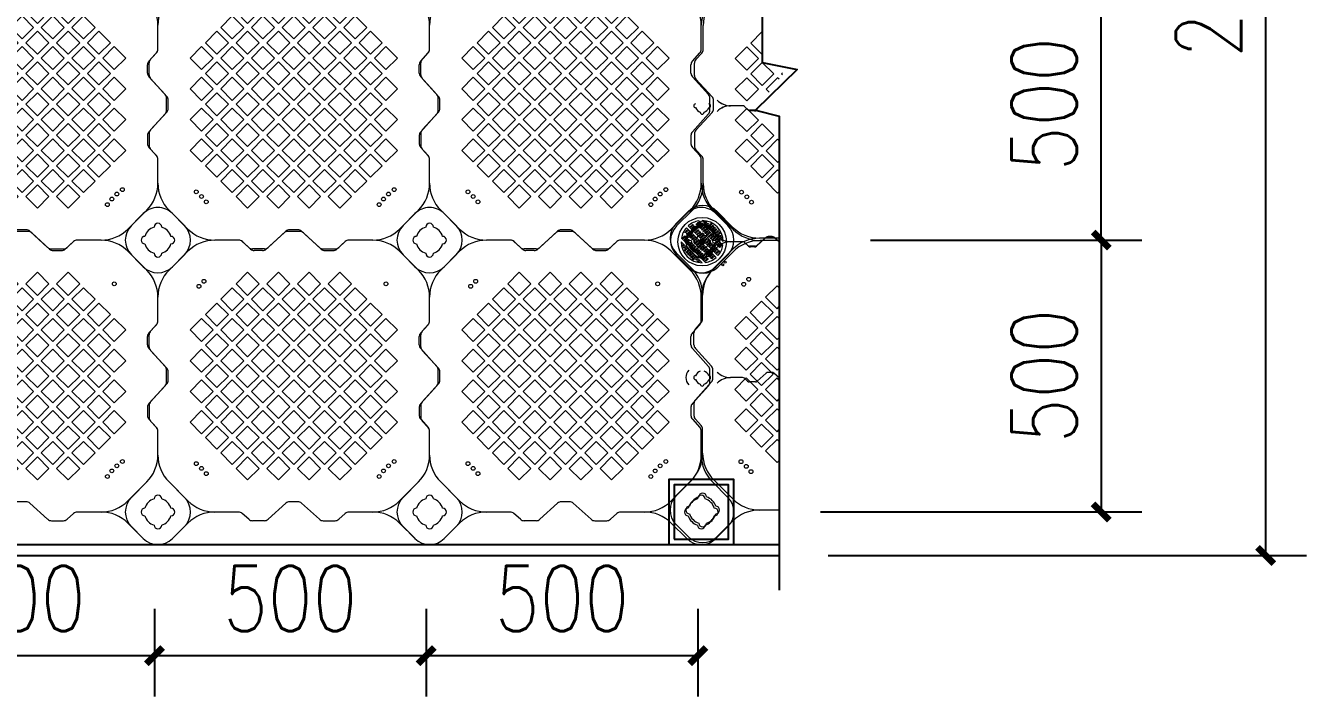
# Model space of a CAD drawing. Header units: millimetres. Extents: x -1822632 to -1305911, y 1206448 to 1536160.
# Drawn here: x -1808571 to -1806214, y 1234536 to 1235770 of the extents above; entities that cross this region are included whole.
import ezdxf

# ---------------------------------------------------------------- set-up
doc = ezdxf.new("R2010")
doc.units = ezdxf.units.MM
doc.header["$LTSCALE"] = 1000
doc.layers.get('0').update_dxf_attribs({"linetype": 'CONTINUOUS'})
doc.layers.get('DEFPOINTS').update_dxf_attribs({"linetype": 'CONTINUOUS'})
doc.layers.add('2维浮筒', color=253, linetype='CONTINUOUS', lineweight=5)
for name, color, linetype in [('PUB_DIM', 3, 'CONTINUOUS'), ('标注', 7, 'CONTINUOUS'), ('栏杆', 16, 'CONTINUOUS'), ('浮桥木地板', 44, 'CONTINUOUS')]:
    doc.layers.add(name, color=color, linetype=linetype)
doc.styles.add('dim_font', font='SIMPLEX.shx', dxfattribs={"width": 0.8})
doc.dimstyles.new('DIMN30', dxfattribs={"dimscale": 0.3, "dimtxt": 300, "dimasz": 100, "dimexe": 250, "dimexo": 300, "dimgap": 150, "dimtad": 1, "dimdec": 0, "dimzin": 0, "dimdsep": 46, "dimtxsty": 'dim_font', "dimblk": 'ARCHTICK', "dimcen": 0.09, "dimclrt": 7, "dimazin": 2, "dimtfac": 1, "dimtdec": 0, "dimtix": 1, "dimtmove": 2, "dimatfit": 3, "dimldrblk": 'ARCHTICK', "dimfxl": 1, "dimtolj": 1, "dimtzin": 0, "dimarcsym": 0})

# ---------------------------------------------------------------- blocks, each defined once
blk = doc.blocks.new('_ARCHTICK')
at = {"color": 0, "linetype": 'ByBlock', "const_width": 0.4}
blk.add_lwpolyline([(-0.5, -0.5), (0.5, 0.5)], dxfattribs=at)
blk = doc.blocks.new('*D48')
at = {"layer": 'DEFPOINTS', "color": 0, "transparency": 16777216}
for p in [(-1807144, 1235875.5), (-1806591.4, 1235875.5), (-1807016, 1235375.5)]:
    blk.add_point(p, dxfattribs=at)
at = {"layer": 'PUB_DIM', "color": 0, "lineweight": -2, "transparency": 16777216}
for p, q in [((-1807054, 1235875.5), (-1806516.4, 1235875.5)), ((-1806591.4, 1235375.5), (-1806591.4, 1235875.5)), ((-1806926, 1235375.5), (-1806516.4, 1235375.5))]:
    blk.add_line(p, q, dxfattribs=at)
at = {"layer": 'PUB_DIM', "color": 0, "lineweight": -2, "transparency": 16777216, "xscale": 30, "yscale": 30, "zscale": 30}
for p, rotation in [((-1806591.4, 1235875.5), 90), ((-1806591.4, 1235375.5), 270)]:
    blk.add_blockref('_ARCHTICK', p, dxfattribs=dict(at, rotation=rotation))
at = {"layer": 'PUB_DIM', "color": 7, "transparency": 16777216, "insert": (-1806696.4, 1235625.5), "char_height": 120, "attachment_point": 5, "rotation": 90, "style": 'dim_font'}
blk.add_mtext('\\A1;500', dxfattribs=at)
blk = doc.blocks.new('*D49')
at = {"layer": 'DEFPOINTS', "color": 0, "transparency": 16777216}
for p in [(-1807106, 1235375.5), (-1807197.7, 1234875.5), (-1806591.4, 1234875.5)]:
    blk.add_point(p, dxfattribs=at)
at = {"layer": 'PUB_DIM', "color": 0, "lineweight": -2, "transparency": 16777216}
for p, q in [((-1807016, 1235375.5), (-1806516.4, 1235375.5)), ((-1806591.4, 1235375.5), (-1806591.4, 1234875.5)), ((-1807107.7, 1234875.5), (-1806516.4, 1234875.5))]:
    blk.add_line(p, q, dxfattribs=at)
at = {"layer": 'PUB_DIM', "color": 0, "lineweight": -2, "transparency": 16777216, "xscale": 30, "yscale": 30, "zscale": 30}
for p, rotation in [((-1806591.4, 1235375.5), 90), ((-1806591.4, 1234875.5), 270)]:
    blk.add_blockref('_ARCHTICK', p, dxfattribs=dict(at, rotation=rotation))
at = {"layer": 'PUB_DIM', "color": 7, "transparency": 16777216, "insert": (-1806696.4, 1235125.5), "char_height": 120, "attachment_point": 5, "rotation": 90, "style": 'dim_font'}
blk.add_mtext('\\A1;500', dxfattribs=at)
blk = doc.blocks.new('*D40')
at = {"layer": 'DEFPOINTS', "color": 0, "transparency": 16777216}
for p in [(-1807833.7, 1234787.5), (-1807333.7, 1234787.5), (-1807333.7, 1234611.3)]:
    blk.add_point(p, dxfattribs=at)
at = {"layer": 'PUB_DIM', "color": 0, "lineweight": -2, "transparency": 16777216}
for p, q in [((-1807833.7, 1234697.5), (-1807833.7, 1234536.3)), ((-1807333.7, 1234697.5), (-1807333.7, 1234536.3)), ((-1807833.7, 1234611.3), (-1807333.7, 1234611.3))]:
    blk.add_line(p, q, dxfattribs=at)
at = {"layer": 'PUB_DIM', "color": 0, "lineweight": -2, "transparency": 16777216, "xscale": 30, "yscale": 30, "zscale": 30, "rotation": 180}
blk.add_blockref('_ARCHTICK', (-1807833.7, 1234611.3), dxfattribs=at)
at = {"layer": 'PUB_DIM', "color": 0, "lineweight": -2, "transparency": 16777216, "xscale": 30, "yscale": 30, "zscale": 30}
blk.add_blockref('_ARCHTICK', (-1807333.7, 1234611.3), dxfattribs=at)
at = {"layer": 'PUB_DIM', "color": 7, "transparency": 16777216, "insert": (-1807583.7, 1234716.3), "char_height": 120, "attachment_point": 5, "style": 'dim_font'}
blk.add_mtext('\\A1;500', dxfattribs=at)
blk = doc.blocks.new('*D41')
at = {"layer": 'DEFPOINTS', "color": 0, "transparency": 16777216}
for p in [(-1808333.7, 1234787.5), (-1807833.7, 1234787.5), (-1807833.7, 1234611.3)]:
    blk.add_point(p, dxfattribs=at)
at = {"layer": 'PUB_DIM', "color": 0, "lineweight": -2, "transparency": 16777216}
for p, q in [((-1808333.7, 1234697.5), (-1808333.7, 1234536.3)), ((-1807833.7, 1234697.5), (-1807833.7, 1234536.3)), ((-1808333.7, 1234611.3), (-1807833.7, 1234611.3))]:
    blk.add_line(p, q, dxfattribs=at)
at = {"layer": 'PUB_DIM', "color": 0, "lineweight": -2, "transparency": 16777216, "xscale": 30, "yscale": 30, "zscale": 30, "rotation": 180}
blk.add_blockref('_ARCHTICK', (-1808333.7, 1234611.3), dxfattribs=at)
at = {"layer": 'PUB_DIM', "color": 0, "lineweight": -2, "transparency": 16777216, "xscale": 30, "yscale": 30, "zscale": 30}
blk.add_blockref('_ARCHTICK', (-1807833.7, 1234611.3), dxfattribs=at)
at = {"layer": 'PUB_DIM', "color": 7, "transparency": 16777216, "insert": (-1808083.7, 1234716.3), "char_height": 120, "attachment_point": 5, "style": 'dim_font'}
blk.add_mtext('\\A1;500', dxfattribs=at)
blk = doc.blocks.new('*D42')
at = {"layer": 'DEFPOINTS', "color": 0, "transparency": 16777216}
for p in [(-1808833.7, 1234787.5), (-1808333.7, 1234787.5), (-1808333.7, 1234611.3)]:
    blk.add_point(p, dxfattribs=at)
at = {"layer": 'PUB_DIM', "color": 0, "lineweight": -2, "transparency": 16777216}
for p, q in [((-1808833.7, 1234697.5), (-1808833.7, 1234536.3)), ((-1808333.7, 1234697.5), (-1808333.7, 1234536.3)), ((-1808833.7, 1234611.3), (-1808333.7, 1234611.3))]:
    blk.add_line(p, q, dxfattribs=at)
at = {"layer": 'PUB_DIM', "color": 0, "lineweight": -2, "transparency": 16777216, "xscale": 30, "yscale": 30, "zscale": 30, "rotation": 180}
blk.add_blockref('_ARCHTICK', (-1808833.7, 1234611.3), dxfattribs=at)
at = {"layer": 'PUB_DIM', "color": 0, "lineweight": -2, "transparency": 16777216, "xscale": 30, "yscale": 30, "zscale": 30}
blk.add_blockref('_ARCHTICK', (-1808333.7, 1234611.3), dxfattribs=at)
at = {"layer": 'PUB_DIM', "color": 7, "transparency": 16777216, "insert": (-1808583.7, 1234716.3), "char_height": 120, "attachment_point": 5, "style": 'dim_font'}
blk.add_mtext('\\A1;500', dxfattribs=at)
blk = doc.blocks.new('dsm2')
at = {"color": 251, "lineweight": 5}
for p, q in [((-77.5, 0.3), (-0.3, 77.5)), ((-76.4, -12.8), (12.8, 76.4)), ((-58.2, -51.2), (51.2, 58.2)), ((-51.2, -58.2), (58.2, 51.2)), ((-12.8, -76.4), (76.4, 12.8)), ((0.3, -77.5), (77.5, -0.3))]:
    blk.add_line(p, q, dxfattribs=at)
for centre, radius in [((0, 0), 89), ((-51.3, 44.9), 2.5), ((-44.9, 51.3), 2.5), ((-40, 46.3), 2.5), ((-38.5, 57.6), 2.5), ((-33.6, 52.7), 2.5), ((-32.2, 64), 2.5), ((-27.2, 59), 2.5), ((-20.9, 65.4), 2.5), ((-14.5, 71.8), 2.5), ((0, 45), 6), ((1.1, 56.2), 2.5), ((6, 51.3), 2.5), ((7.4, 62.6), 2.5), ((12.4, 57.6), 2.5), ((13.8, 68.9), 2.5), ((18.7, 64), 2.5), ((22.3, 47.7), 2.5), ((28.6, 54.1), 2.5), ((33.6, 49.1), 2.5), ((35, 60.5), 2.5), ((40, 55.5), 2.5), ((-71.8, 14.5), 2.5), ((-65.4, 20.9), 2.5), ((-64, 32.2), 2.5), ((-59, 27.2), 2.5), ((-57.6, 38.5), 2.5), ((-56.2, -1.1), 2.5), ((-52.7, 33.6), 2.5), ((-49.9, 5.3), 2.5), ((-46.3, 40), 2.5), ((-44.9, 0.4), 2.5), ((-43.5, 11.7), 2.5), ((-38.5, 6.7), 2.5), ((-37.1, 18), 2.5), ((-32.2, 13.1), 2.5), ((-30.8, 24.4), 2.5), ((-25.8, 19.4), 2.5), ((-24.4, 30.8), 2.5), ((-22.3, 3.2), 2.5), ((-19.4, 25.8), 2.5), ((-18, 37.1), 2.5), ((-17.3, -1.8), 2.5), ((-15.9, 9.5), 2.5), ((-13.1, 32.2), 2.5), ((-11.7, 43.5), 2.5), ((-11, 4.6), 2.5), ((-9.5, 15.9), 2.5), ((-6.7, 38.5), 2.5), ((-4.6, 11), 2.5), ((-3.2, 22.3), 2.5), ((1.8, 17.3), 2.5), ((3.2, 28.6), 2.5), ((8.1, 23.7), 2.5), ((9.5, 35), 2.5), ((14.5, 30.1), 2.5), ((15.9, 41.4), 2.5), ((17.3, 1.8), 2.5), ((20.9, 36.4), 2.5), ((23.7, 8.1), 2.5), ((27.2, 42.8), 2.5), ((28.6, 3.2), 2.5), ((30.1, 14.5), 2.5), ((35, 9.5), 2.5), ((36.4, 20.9), 2.5), ((41.4, 15.9), 2.5), ((42.8, 27.2), 2.5), ((44.9, -0.4), 2.5), ((47.7, 22.3), 2.5), ((49.1, 33.6), 2.5), ((51.3, 6), 2.5), ((54.1, 28.6), 2.5), ((55.5, 40), 2.5), ((56.2, 1.1), 2.5), ((57.6, 12.4), 2.5), ((60.5, 35), 2.5), ((62.6, 7.4), 2.5), ((64, 18.7), 2.5), ((68.9, 13.8), 2.5), ((-68.9, -13.8), 2.5), ((-64, -18.7), 2.5), ((-62.6, -7.4), 2.5), ((-60.5, -35), 2.5), ((-57.6, -12.4), 2.5), ((-55.5, -40), 2.5), ((-54.1, -28.6), 2.5), ((-51.3, -6), 2.5), ((-49.1, -33.6), 2.5), ((-47.7, -22.3), 2.5), ((-42.8, -27.2), 2.5), ((-41.4, -15.9), 2.5), ((-36.4, -20.9), 2.5), ((-35, -9.5), 2.5), ((-33.6, -49.1), 2.5), ((-30.1, -14.5), 2.5), ((-28.6, -3.2), 2.5), ((-27.2, -42.8), 2.5), ((-23.7, -8.1), 2.5), ((-22.3, -47.7), 2.5), ((-20.9, -36.4), 2.5), ((-15.9, -41.4), 2.5), ((-14.5, -30.1), 2.5), ((-9.5, -35), 2.5), ((-8.1, -23.7), 2.5), ((0, -45), 6), ((-3.2, -28.6), 2.5), ((-1.8, -17.3), 2.5), ((3.2, -22.3), 2.5), ((4.6, -11), 2.5), ((6.7, -38.5), 2.5), ((9.5, -15.9), 2.5), ((11, -4.6), 2.5), ((11.7, -43.5), 2.5), ((13.1, -32.2), 2.5), ((15.9, -9.5), 2.5), ((18, -37.1), 2.5), ((19.4, -25.8), 2.5), ((22.3, -3.2), 2.5), ((24.4, -30.8), 2.5), ((25.8, -19.4), 2.5), ((30.8, -24.4), 2.5), ((32.2, -13.1), 2.5), ((37.1, -18), 2.5), ((38.5, -6.7), 2.5), ((40, -46.3), 2.5), ((43.5, -11.7), 2.5), ((46.3, -40), 2.5), ((49.9, -5.3), 2.5), ((51.3, -44.9), 2.5), ((52.7, -33.6), 2.5), ((57.6, -38.5), 2.5), ((59, -27.2), 2.5), ((64, -32.2), 2.5), ((65.4, -20.9), 2.5), ((71.8, -14.5), 2.5), ((-40, -55.5), 2.5), ((-35, -60.5), 2.5), ((-28.6, -54.1), 2.5), ((-18.7, -64), 2.5), ((-13.8, -68.9), 2.5), ((-12.4, -57.6), 2.5), ((-7.4, -62.6), 2.5), ((-6, -51.3), 2.5), ((-1.1, -56.2), 2.5), ((14.5, -71.8), 2.5), ((20.9, -65.4), 2.5), ((27.2, -59), 2.5), ((32.2, -64), 2.5), ((33.6, -52.7), 2.5), ((38.5, -57.6), 2.5), ((44.9, -51.3), 2.5)]:
    blk.add_circle(centre, radius, dxfattribs=at)
for centre, radius, start, end in [((0, 0), 77.5, 90.2087, 179.7913), ((-5.3, 49.9), 2.5, 9.9886, 265.1119), ((0, 0), 77.5, 48.6991, 80.4959), ((0, 0), 77.5, 9.5041, 41.3009), ((0, 0), 77.5, 189.5041, 221.3009), ((0, 0), 77.5, 270.2087, 359.7913), ((0, 0), 77.5, 228.6991, 260.4959), ((5.3, -49.9), 2.5, 189.9886, 85.1119)]:
    blk.add_arc(centre, radius, start, end, dxfattribs=at)
blk = doc.blocks.new('ds')
at = {"color": 6}
blk.add_lwpolyline([(-6.5, -3.8), (0, -7.5), (6.5, -3.8), (6.5, 3.8), (0, 7.5), (-6.5, 3.8)], close=True, dxfattribs=at)
at = {"color": 5, "lineweight": -3}
blk.add_circle((0, 0), 9, dxfattribs=at)
at = {"lineweight": -3}
blk.add_circle((0, 0), 4, dxfattribs=at)
at = {"color": 251, "lineweight": 5, "rotation": 90}
blk.add_blockref('dsm2', (0, 0), dxfattribs=at)
blk = doc.blocks.new('旗华浮筒')
at = {"layer": '2维浮筒'}
for p, q in [((-548.8, 526.9), (-526.9, 548.8)), ((-473.2, 548.8), (-444.8, 520.5)), ((-26.8, 548.8), (-55.2, 520.5)), ((26.9, 548.8), (48.8, 526.9)), ((-395.4, 500), (-351.5, 500)), ((-332.9, 513.4), (-344.7, 502.6)), ((-303.9, 516), (-326.1, 516)), ((-297.1, 513.4), (-264.4, 483.6)), ((-202.9, 513.4), (-235.6, 483.6)), ((-196.1, 516), (-173.9, 516)), ((-167.1, 513.4), (-155.3, 502.6)), ((-148.5, 500), (-104.7, 500)), ((-548.8, 473.2), (-520.5, 444.8)), ((-479.5, 444.8), (-444.8, 479.5)), ((-257.6, 481), (-242.4, 481)), ((-20.5, 444.8), (-55.2, 479.5)), ((48.8, 473.2), (20.5, 444.8)), ((-500, 351.5), (-500, 395.4)), ((0, 351.3), (0, 395.4)), ((-513.4, 332.9), (-502.6, 344.7)), ((-16.4, 329.4), (-2.6, 344.5)), ((-516, 303.9), (-516, 326.1)), ((-19, 307.4), (-19, 322.6)), ((-513.4, 297.1), (-483.6, 264.4)), ((-16.4, 300.6), (13.4, 267.9)), ((16, 238.9), (16, 261.1)), ((-481, 242.4), (-481, 257.6)), ((-513.4, 202.9), (-483.6, 235.6)), ((-16.4, 199.4), (13.4, 232.1)), ((-516, 196.1), (-516, 173.9)), ((-19, 192.6), (-19, 177.4)), ((-513.4, 167.1), (-502.6, 155.3)), ((-16.4, 170.6), (-2.6, 155.5)), ((-500, 104.7), (-500, 148.5)), ((0, 104.7), (0, 148.7)), ((-548.8, 26.8), (-520.5, 55.2)), ((-444.8, 20.5), (-479.5, 55.2)), ((-55.2, 20.5), (-20.5, 55.2)), ((48.8, 26.8), (20.5, 55.2)), ((-395.4, 0), (-351.3, 0)), ((-329.4, 16.4), (-344.5, 2.6)), ((-307.4, 19), (-322.6, 19)), ((-300.6, 16.4), (-267.9, -13.4)), ((-199.4, 16.4), (-232.1, -13.4)), ((-192.6, 19), (-177.4, 19)), ((-170.6, 16.4), (-155.5, 2.6)), ((-148.7, 0), (-104.7, 0)), ((-473.2, -48.8), (-444.8, -20.5)), ((-261.1, -16), (-238.9, -16)), ((-26.8, -48.8), (-55.2, -20.5)), ((-526.9, -48.8), (-548.8, -26.9)), ((48.8, -26.9), (26.9, -48.8))]:
    blk.add_line(p, q, dxfattribs=at)
for points in [[(-334.9, 398.5), (-313.6, 419.7), (-334.9, 440.9), (-356.1, 419.7)], [(-278.3, 398.5), (-257.1, 419.7), (-278.3, 440.9), (-299.5, 419.7)], [(-221.7, 398.5), (-200.5, 419.7), (-221.7, 440.9), (-242.9, 419.7)], [(-165.1, 398.5), (-143.9, 419.7), (-165.1, 440.9), (-186.4, 419.7)], [(-363.1, 370.2), (-341.9, 391.4), (-363.1, 412.6), (-384.4, 391.4)], [(-306.6, 370.2), (-285.4, 391.4), (-306.6, 412.6), (-327.8, 391.4)], [(-250, 370.2), (-228.8, 391.4), (-250, 412.6), (-271.2, 391.4)], [(-193.4, 370.2), (-172.2, 391.4), (-193.4, 412.6), (-214.6, 391.4)], [(-136.9, 370.2), (-115.6, 391.4), (-136.9, 412.6), (-158.1, 391.4)], [(-391.4, 341.9), (-370.2, 363.1), (-391.4, 384.4), (-412.6, 363.1)], [(-334.9, 341.9), (-313.6, 363.1), (-334.9, 384.4), (-356.1, 363.1)], [(-278.3, 341.9), (-257.1, 363.1), (-278.3, 384.4), (-299.5, 363.1)], [(-221.7, 341.9), (-200.5, 363.1), (-221.7, 384.4), (-242.9, 363.1)], [(-165.1, 341.9), (-143.9, 363.1), (-165.1, 384.4), (-186.4, 363.1)], [(-108.6, 341.9), (-87.4, 363.1), (-108.6, 384.4), (-129.8, 363.1)], [(-419.7, 313.6), (-398.5, 334.9), (-419.7, 356.1), (-440.9, 334.9)], [(-363.1, 313.6), (-341.9, 334.9), (-363.1, 356.1), (-384.4, 334.9)], [(-306.6, 313.6), (-285.4, 334.9), (-306.6, 356.1), (-327.8, 334.9)], [(-250, 313.6), (-228.8, 334.9), (-250, 356.1), (-271.2, 334.9)], [(-193.4, 313.6), (-172.2, 334.9), (-193.4, 356.1), (-214.6, 334.9)], [(-136.9, 313.6), (-115.6, 334.9), (-136.9, 356.1), (-158.1, 334.9)], [(-80.3, 313.6), (-59.1, 334.9), (-80.3, 356.1), (-101.5, 334.9)], [(-391.4, 285.4), (-370.2, 306.6), (-391.4, 327.8), (-412.6, 306.6)], [(-334.9, 285.4), (-313.6, 306.6), (-334.9, 327.8), (-356.1, 306.6)], [(-278.3, 285.4), (-257.1, 306.6), (-278.3, 327.8), (-299.5, 306.6)], [(-221.7, 285.4), (-200.5, 306.6), (-221.7, 327.8), (-242.9, 306.6)], [(-165.1, 285.4), (-143.9, 306.6), (-165.1, 327.8), (-186.4, 306.6)], [(-108.6, 285.4), (-87.4, 306.6), (-108.6, 327.8), (-129.8, 306.6)], [(-419.7, 257.1), (-398.5, 278.3), (-419.7, 299.5), (-440.9, 278.3)], [(-363.1, 257.1), (-341.9, 278.3), (-363.1, 299.5), (-384.4, 278.3)], [(-306.6, 257.1), (-285.4, 278.3), (-306.6, 299.5), (-327.8, 278.3)], [(-250, 257.1), (-228.8, 278.3), (-250, 299.5), (-271.2, 278.3)], [(-193.4, 257.1), (-172.2, 278.3), (-193.4, 299.5), (-214.6, 278.3)], [(-136.9, 257.1), (-115.6, 278.3), (-136.9, 299.5), (-158.1, 278.3)], [(-80.3, 257.1), (-59.1, 278.3), (-80.3, 299.5), (-101.5, 278.3)], [(-391.4, 228.8), (-370.2, 250), (-391.4, 271.2), (-412.6, 250)], [(-334.9, 228.8), (-313.6, 250), (-334.9, 271.2), (-356.1, 250)], [(-278.3, 228.8), (-257.1, 250), (-278.3, 271.2), (-299.5, 250)], [(-221.7, 228.8), (-200.5, 250), (-221.7, 271.2), (-242.9, 250)], [(-165.1, 228.8), (-143.9, 250), (-165.1, 271.2), (-186.4, 250)], [(-108.6, 228.8), (-87.4, 250), (-108.6, 271.2), (-129.8, 250)], [(-419.7, 200.5), (-398.5, 221.7), (-419.7, 242.9), (-440.9, 221.7)], [(-363.1, 200.5), (-341.9, 221.7), (-363.1, 242.9), (-384.4, 221.7)], [(-306.6, 200.5), (-285.4, 221.7), (-306.6, 242.9), (-327.8, 221.7)], [(-250, 200.5), (-228.8, 221.7), (-250, 242.9), (-271.2, 221.7)], [(-193.4, 200.5), (-172.2, 221.7), (-193.4, 242.9), (-214.6, 221.7)], [(-136.9, 200.5), (-115.6, 221.7), (-136.9, 242.9), (-158.1, 221.7)], [(-80.3, 200.5), (-59.1, 221.7), (-80.3, 242.9), (-101.5, 221.7)], [(-391.4, 172.2), (-370.2, 193.4), (-391.4, 214.6), (-412.6, 193.4)], [(-334.9, 172.2), (-313.6, 193.4), (-334.9, 214.6), (-356.1, 193.4)], [(-278.3, 172.2), (-257.1, 193.4), (-278.3, 214.6), (-299.5, 193.4)], [(-221.7, 172.2), (-200.5, 193.4), (-221.7, 214.6), (-242.9, 193.4)], [(-165.1, 172.2), (-143.9, 193.4), (-165.1, 214.6), (-186.4, 193.4)], [(-108.6, 172.2), (-87.4, 193.4), (-108.6, 214.6), (-129.8, 193.4)], [(-419.7, 143.9), (-398.5, 165.1), (-419.7, 186.4), (-440.9, 165.1)], [(-363.1, 143.9), (-341.9, 165.1), (-363.1, 186.4), (-384.4, 165.1)], [(-306.6, 143.9), (-285.4, 165.1), (-306.6, 186.4), (-327.8, 165.1)], [(-250, 143.9), (-228.8, 165.1), (-250, 186.4), (-271.2, 165.1)], [(-193.4, 143.9), (-172.2, 165.1), (-193.4, 186.4), (-214.6, 165.1)], [(-136.9, 143.9), (-115.6, 165.1), (-136.9, 186.4), (-158.1, 165.1)], [(-80.3, 143.9), (-59.1, 165.1), (-80.3, 186.4), (-101.5, 165.1)], [(-391.4, 115.6), (-370.2, 136.9), (-391.4, 158.1), (-412.6, 136.9)], [(-334.9, 115.6), (-313.6, 136.9), (-334.9, 158.1), (-356.1, 136.9)], [(-278.3, 115.6), (-257.1, 136.9), (-278.3, 158.1), (-299.5, 136.9)], [(-221.7, 115.6), (-200.5, 136.9), (-221.7, 158.1), (-242.9, 136.9)], [(-165.1, 115.6), (-143.9, 136.9), (-165.1, 158.1), (-186.4, 136.9)], [(-108.6, 115.6), (-87.4, 136.9), (-108.6, 158.1), (-129.8, 136.9)], [(-363.1, 87.4), (-341.9, 108.6), (-363.1, 129.8), (-384.4, 108.6)], [(-306.6, 87.4), (-285.4, 108.6), (-306.6, 129.8), (-327.8, 108.6)], [(-250, 87.4), (-228.8, 108.6), (-250, 129.8), (-271.2, 108.6)], [(-193.4, 87.4), (-172.2, 108.6), (-193.4, 129.8), (-214.6, 108.6)], [(-136.9, 87.4), (-115.6, 108.6), (-136.9, 129.8), (-158.1, 108.6)], [(-334.9, 59.1), (-313.6, 80.3), (-334.9, 101.5), (-356.1, 80.3)], [(-278.3, 59.1), (-257.1, 80.3), (-278.3, 101.5), (-299.5, 80.3)], [(-221.7, 59.1), (-200.5, 80.3), (-221.7, 101.5), (-242.9, 80.3)], [(-165.1, 59.1), (-143.9, 80.3), (-165.1, 101.5), (-186.4, 80.3)]]:
    blk.add_lwpolyline(points, close=True, dxfattribs=at)
for centre in [(-411, 429.4), (-84.8, 424.4), (-429.4, 411), (-419.7, 419.7), (-75.6, 415.2), (-434.7, 92.9), (-424.4, 84.8), (-415.2, 75.6), (-80.3, 80.3), (-407.1, 65.3)]:
    blk.add_circle(centre, 3.5, dxfattribs=at)
for centre, radius, start, end in [((-500, 522), 38, 45, 135), ((0, 522), 38, 45, 135), ((-522, 500), 38, 135, 225), ((-500, 500), 25, 106.2602, 163.7398), ((-500, 524), 7, 0, 180), ((-500, 500), 25, 16.2602, 73.7398), ((-395.3, 570), 70, 225, 270), ((-104.7, 570), 70, 270, 315), ((0, 500), 25, 106.2602, 163.7398), ((0, 524), 7, 0, 180), ((0, 500), 25, 16.2602, 73.7398), ((22, 500), 38, 315, 45), ((-524, 500), 7, 90, 270), ((-476, 500), 7, 270, 90), ((-395.3, 430), 70, 90, 135), ((-351.5, 510), 10, 270, 312.2737), ((-326.1, 506), 10, 90, 132.2737), ((-303.9, 506), 10, 47.7263, 90), ((-196.1, 506), 10, 90, 132.2737), ((-173.9, 506), 10, 47.7263, 90), ((-148.5, 510), 10, 227.7263, 270), ((-104.7, 430), 70, 45, 90), ((-24, 500), 7, 90, 270), ((24, 500), 7, 270, 90), ((-500, 500), 25, 196.2602, 253.7398), ((-500, 476), 7, 180, 0), ((-500, 500), 25, 286.2602, 343.7398), ((-257.6, 491), 10, 227.7263, 270), ((-242.4, 491), 10, 270, 312.2737), ((0, 500), 25, 196.2602, 253.7398), ((0, 476), 7, 180, 0), ((0, 500), 25, 286.2602, 343.7398), ((-570, 395.3), 70, 0, 45), ((-430, 395.3), 70, 135, 180), ((-70, 395.3), 70, 0, 45), ((70, 395.3), 70, 135, 180), ((-506, 326.1), 10, 137.7263, 180), ((-510, 351.5), 10, 317.7263, 0), ((-10, 351.3), 10, 317.7263, 0), ((-9, 322.6), 10, 137.7263, 180), ((-9, 307.4), 10, 180, 222.2737), ((-506, 303.9), 10, 180, 222.2737), ((-491, 257.6), 10, 0, 42.2737), ((6, 261.1), 10, 0, 42.2737), ((-491, 242.4), 10, 317.7263, 0), ((6, 238.9), 10, 317.7263, 0), ((-506, 196.1), 10, 137.7263, 180), ((-9, 192.6), 10, 137.7263, 180), ((-506, 173.9), 10, 180, 222.2737), ((-9, 177.4), 10, 180, 222.2737), ((-510, 148.5), 10, 0, 42.2737), ((-10, 148.7), 10, 0, 42.2737), ((-570, 104.7), 70, 315, 0), ((-430, 104.7), 70, 180, 225), ((-70, 104.7), 70, 315, 0), ((70, 104.7), 70, 180, 225), ((-522, 0), 38, 135, 225), ((-500, 0), 25, 106.2602, 163.7398), ((-500, 24), 7, 0, 180), ((-500, 0), 25, 16.2602, 73.7398), ((0, 0), 25, 106.2602, 163.7398), ((0, 24), 7, 0, 180), ((0, 0), 25, 16.2602, 73.7398), ((22, 0), 38, 315, 45), ((-524, 0), 7, 90, 270), ((-476, 0), 7, 270, 90), ((-395.3, 70), 70, 225, 270), ((-395.3, -70), 70, 90, 135), ((-351.3, 10), 10, 270, 312.2737), ((-322.6, 9), 10, 90, 132.2737), ((-307.4, 9), 10, 47.7263, 90), ((-192.6, 9), 10, 90, 132.2737), ((-177.4, 9), 10, 47.7263, 90), ((-148.7, 10), 10, 227.7263, 270), ((-104.7, 70), 70, 270, 315), ((-104.7, -70), 70, 45, 90), ((-24, 0), 7, 90, 270), ((24, 0), 7, 270, 90), ((-500, 0), 25, 196.2602, 253.7398), ((-500, 0), 25, 286.2602, 343.7398), ((-261.1, -6), 10, 227.7263, 270), ((-238.9, -6), 10, 270, 312.2737), ((0, 0), 25, 196.2602, 253.7398), ((0, 0), 25, 286.2602, 343.7398), ((-500, -24), 7, 180, 0), ((0, -24), 7, 180, 0), ((-500, -22), 38, 225, 315), ((0, -22), 38, 225, 315)]:
    blk.add_arc(centre, radius, start, end, dxfattribs=at)
blk = doc.blocks.new('*U36')
at = {"layer": '2维浮筒', "rotation": 90}
blk.add_blockref('旗华浮筒', (250, 250), dxfattribs=at)
blk = doc.blocks.new('*U37')
at = {"layer": '栏杆', "color": 0, "linetype": 'ByBlock', "lineweight": -2, "transparency": 16777216}
for p in [(1500, -1000), (2000, -1000), (2500, -1000), (1500, -1500), (2000, -1500), (2500, -1500)]:
    blk.add_blockref('*U36', p, dxfattribs=at)
blk = doc.blocks.new('*U38')
at = {"layer": '栏杆'}
for points in [[(-60, 60), (60, 60), (60, -60), (-60, -60)], [(-50, 50), (50, 50), (50, -50), (-50, -50)]]:
    blk.add_lwpolyline(points, close=True, dxfattribs=at)
blk = doc.blocks.new('*U39')
at = {"layer": '栏杆', "color": 0, "linetype": 'ByBlock', "lineweight": -2, "transparency": 16777216}
blk.add_blockref('*U38', (4500, 0), dxfattribs=at)
blk = doc.blocks.new('*D50')
at = {"layer": 'DEFPOINTS', "color": 0, "transparency": 16777216}
for p in [(-1807215.6, 1236955.4, 0), (-1807184.1, 1234795.4, 0), (-1806288.8, 1234795.4)]:
    blk.add_point(p, dxfattribs=at)
at = {"layer": 'PUB_DIM', "color": 0, "lineweight": -2, "transparency": 16777216}
for p, q in [((-1807125.6, 1236955.4), (-1806213.8, 1236955.4)), ((-1806288.8, 1236955.4), (-1806288.8, 1234795.4)), ((-1807094.1, 1234795.4), (-1806213.8, 1234795.4))]:
    blk.add_line(p, q, dxfattribs=at)
at = {"layer": 'PUB_DIM', "color": 0, "lineweight": -2, "transparency": 16777216, "xscale": 30, "yscale": 30, "zscale": 30}
for p, rotation in [((-1806288.8, 1236955.4), 90), ((-1806288.8, 1234795.4), 270)]:
    blk.add_blockref('_ARCHTICK', p, dxfattribs=dict(at, rotation=rotation))
at = {"layer": 'PUB_DIM', "color": 7, "transparency": 16777216, "insert": (-1806393.8, 1235875.4), "char_height": 120, "attachment_point": 5, "rotation": 90, "style": 'dim_font'}
blk.add_mtext('\\A1;2160', dxfattribs=at)

msp = doc.modelspace()

# ---------------------------------------------------------------- linework, layer by layer
at = {"layer": '2维浮筒'}
for p, q in [((-1807323.847, 1235726.164, 0), (-1807323.847, 1235769.967, 0)), ((-1807337.247, 1235707.559, 0), (-1807326.448, 1235719.437, 0)), ((-1807339.847, 1235678.564, 0), (-1807339.847, 1235700.832, 0)), ((-1807337.247, 1235671.837, 0), (-1807307.448, 1235639.059, 0)), ((-1807304.847, 1235617.064, 0), (-1807304.847, 1235632.332, 0)), ((-1807251.461, 1235622.62, 0), (-1807273.438, 1235622.62, 0)), ((-1807251.361, 1235622.62, 0), (-1807273.438, 1235622.62, 0)), ((-1807242.159, 1235615.92, 0), (-1807248.098, 1235621.32, 0)), ((-1807240.409, 1235614.42, 0), (-1807247.998, 1235621.32, 0)), ((-1807337.247, 1235577.559, 0), (-1807307.448, 1235610.337, 0)), ((-1807227.661, 1235614.62, 0), (-1807238.795, 1235614.62, 0)), ((-1807229.411, 1235613.12, 0), (-1807237.045, 1235613.12, 0)), ((-1807226.048, 1235614.42, 0), (-1807224.318, 1235615.994, 0)), ((-1807224.298, 1235615.92, 0), (-1807224.218, 1235615.993, 0)), ((-1807339.847, 1235570.832, 0), (-1807339.847, 1235548.564, 0)), ((-1807337.247, 1235541.837, 0), (-1807326.448, 1235529.959, 0)), ((-1807323.847, 1235479.278, 0), (-1807323.847, 1235523.232, 0)), ((-1807373.661, 1235405.99, 0), (-1807351.741, 1235427.91, 0)), ((-1807372.676, 1235401.53, 0), (-1807344.35, 1235429.856, 0)), ((-1807268.614, 1235395.201, 0), (-1807303.345, 1235429.931, 0)), ((-1807298.001, 1235427.91, 0), (-1807269.675, 1235399.585, 0)), ((-1807350.142, 1235386.036, 0), (-1807335.98, 1235400.199, 0)), ((-1807350.142, 1235386.074, 0), (-1807339.182, 1235397.034, 0)), ((-1807298.112, 1235382.871, 0), (-1807315.477, 1235400.237, 0)), ((-1807312.312, 1235397.034, 0), (-1807298.149, 1235382.871, 0)), ((-1807298.112, 1235362.369, 0), (-1807315.477, 1235345.003, 0)), ((-1807312.312, 1235348.206, 0), (-1807298.149, 1235362.369, 0)), ((-1807251.461, 1235372.62, 0), (-1807273.438, 1235372.62, 0)), ((-1807251.361, 1235372.62, 0), (-1807273.438, 1235372.62, 0)), ((-1807242.159, 1235365.92, 0), (-1807248.098, 1235371.32, 0)), ((-1807240.409, 1235364.42, 0), (-1807247.998, 1235371.32, 0)), ((-1807227.661, 1235364.62, 0), (-1807238.795, 1235364.62, 0)), ((-1807229.411, 1235363.12, 0), (-1807237.045, 1235363.12, 0)), ((-1807226.048, 1235364.42, 0), (-1807209.659, 1235379.32, 0)), ((-1807224.298, 1235365.92, 0), (-1807207.909, 1235380.82, 0)), ((-1807184.077, 1235379.082, 0), (-1807220.253, 1235379.082, 0)), ((-1807184.077, 1235374.698, 0), (-1807219.268, 1235374.698, 0)), ((-1807195.161, 1235380.62, 0), (-1807206.295, 1235380.62, 0)), ((-1807196.911, 1235382.12, 0), (-1807204.545, 1235382.12, 0)), ((-1807184.077, 1235372.209, 0), (-1807193.548, 1235380.82, 0)), ((-1807184.077, 1235372.3, 0), (-1807191.798, 1235379.32, 0)), ((-1807373.661, 1235352.25, 0), (-1807345.335, 1235323.924, 0)), ((-1807350.755, 1235325.87, 0), (-1807372.676, 1235347.79, 0)), ((-1807350.142, 1235359.204, 0), (-1807335.98, 1235345.041, 0)), ((-1807339.182, 1235348.206, 0), (-1807350.142, 1235359.166, 0)), ((-1807269.599, 1235358.58, 0), (-1807304.33, 1235323.849, 0)), ((-1807297.015, 1235325.87, 0), (-1807268.689, 1235354.196, 0)), ((-1807324.833, 1235230.548, 0), (-1807324.833, 1235274.351, 0)), ((-1807338.232, 1235211.943, 0), (-1807327.433, 1235223.822, 0)), ((-1807340.833, 1235182.948, 0), (-1807340.833, 1235205.216, 0)), ((-1807338.232, 1235176.222, 0), (-1807308.433, 1235143.443, 0)), ((-1807305.833, 1235121.448, 0), (-1807305.833, 1235136.716, 0)), ((-1807224.298, 1235115.92, 0), (-1807207.909, 1235130.82, 0)), ((-1807196.911, 1235132.12, 0), (-1807204.545, 1235132.12, 0)), ((-1807184.077, 1235122.209, 0), (-1807193.548, 1235130.82, 0)), ((-1807338.232, 1235081.943, 0), (-1807308.433, 1235114.722, 0)), ((-1807251.461, 1235122.62, 0), (-1807273.438, 1235122.62, 0)), ((-1807242.159, 1235115.92, 0), (-1807248.098, 1235121.32, 0)), ((-1807227.661, 1235114.62, 0), (-1807238.795, 1235114.62, 0)), ((-1807340.833, 1235075.216, 0), (-1807340.833, 1235052.948, 0)), ((-1807338.232, 1235046.222, 0), (-1807327.433, 1235034.343, 0)), ((-1807324.833, 1234983.662, 0), (-1807324.833, 1235027.616, 0)), ((-1807373.661, 1234905.914, 0), (-1807345.335, 1234934.24, 0)), ((-1807269.599, 1234899.585, 0), (-1807304.33, 1234934.316, 0)), ((-1807184.077, 1234879.082, 0), (-1807220.253, 1234879.082, 0)), ((-1807351.741, 1234830.254, 0), (-1807373.661, 1234852.174, 0)), ((-1807298.001, 1234830.254, 0), (-1807269.675, 1234858.58, 0))]:
    msp.add_line(p, q, dxfattribs=at)
at = {"layer": '2维浮筒', "elevation": 0}
for points in [[(-1807215.269, 1235759.048), (-1807236.482, 1235737.835), (-1807215.269, 1235716.622)], [(-1807184.17, 1235671.381), (-1807186.984, 1235674.196), (-1807208.198, 1235652.982), (-1807202.537, 1235647.321)], [(-1807177.992, 1235683.188), (-1807179.913, 1235681.267), (-1807178.048, 1235679.401)], [(-1807184.077, 1235558.151), (-1807186.984, 1235561.058), (-1807208.198, 1235539.845), (-1807186.984, 1235518.632), (-1807184.077, 1235521.54)], [(-1807184.077, 1235501.582), (-1807186.984, 1235504.49), (-1807208.198, 1235483.277), (-1807186.984, 1235462.063), (-1807184.077, 1235464.971)], [(-1807184.077, 1235287.823), (-1807187.97, 1235291.717), (-1807209.183, 1235270.504), (-1807187.97, 1235249.29), (-1807184.077, 1235253.184)], [(-1807184.077, 1235231.255), (-1807187.97, 1235235.148), (-1807209.183, 1235213.935), (-1807187.97, 1235192.722), (-1807184.077, 1235196.615)], [(-1807184.077, 1235174.686), (-1807187.97, 1235178.58), (-1807209.183, 1235157.366), (-1807187.97, 1235136.153), (-1807184.077, 1235140.047)], [(-1807184.077, 1235118.118), (-1807187.97, 1235122.011), (-1807209.183, 1235100.798), (-1807187.97, 1235079.585), (-1807184.077, 1235083.478)], [(-1807184.077, 1235061.549), (-1807187.97, 1235065.443), (-1807209.183, 1235044.229), (-1807187.97, 1235023.016), (-1807184.077, 1235026.909)], [(-1807184.077, 1235004.981), (-1807187.97, 1235008.874), (-1807209.183, 1234987.661), (-1807187.97, 1234966.448), (-1807184.077, 1234970.341)]]:
    msp.add_lwpolyline(points, dxfattribs=at)
for points in [[(-1807222.34, 1235709.551), (-1807243.553, 1235730.764), (-1807264.766, 1235709.551), (-1807243.553, 1235688.338)], [(-1807194.056, 1235681.267), (-1807215.269, 1235702.48), (-1807236.482, 1235681.267), (-1807215.269, 1235660.053)], [(-1807222.34, 1235652.982), (-1807243.553, 1235674.196), (-1807264.766, 1235652.982), (-1807243.553, 1235631.769)], [(-1807222.34, 1235596.414), (-1807243.553, 1235617.627), (-1807264.766, 1235596.414), (-1807243.553, 1235575.201)], [(-1807194.056, 1235568.129), (-1807215.269, 1235589.343), (-1807236.482, 1235568.129), (-1807215.269, 1235546.916)], [(-1807222.34, 1235539.845), (-1807243.553, 1235561.058), (-1807264.766, 1235539.845), (-1807243.553, 1235518.632)], [(-1807194.056, 1235511.561), (-1807215.269, 1235532.774), (-1807236.482, 1235511.561), (-1807215.269, 1235490.348)], [(-1807195.041, 1235242.219), (-1807216.254, 1235263.432), (-1807237.467, 1235242.219), (-1807216.254, 1235221.006)], [(-1807223.325, 1235213.935), (-1807244.538, 1235235.148), (-1807265.752, 1235213.935), (-1807244.538, 1235192.722)], [(-1807195.041, 1235185.651), (-1807216.254, 1235206.864), (-1807237.467, 1235185.651), (-1807216.254, 1235164.438)], [(-1807223.325, 1235157.366), (-1807244.538, 1235178.58), (-1807265.752, 1235157.366), (-1807244.538, 1235136.153)], [(-1807195.041, 1235129.082), (-1807216.254, 1235150.295), (-1807237.467, 1235129.082), (-1807216.254, 1235107.869)], [(-1807223.325, 1235100.798), (-1807244.538, 1235122.011), (-1807265.752, 1235100.798), (-1807244.538, 1235079.585)], [(-1807195.041, 1235072.514), (-1807216.254, 1235093.727), (-1807237.467, 1235072.514), (-1807216.254, 1235051.3)], [(-1807223.325, 1235044.229), (-1807244.538, 1235065.443), (-1807265.752, 1235044.229), (-1807244.538, 1235023.016)], [(-1807195.041, 1235015.945), (-1807216.254, 1235037.158), (-1807237.467, 1235015.945), (-1807216.254, 1234994.732)]]:
    msp.add_lwpolyline(points, close=True, dxfattribs=at)
at = {"layer": '2维浮筒'}
for centre, radius in [((-1807253.273, 1235463.657, 0), 3.5), ((-1807243.553, 1235454.992, 0), 3.5), ((-1807234.889, 1235445.272, 0), 3.5), ((-1807290.441, 1235417.099, 0), 1.75), ((-1807285.581, 1235412.767, 0), 1.75), ((-1807281.249, 1235407.907, 0), 1.75), ((-1807287.945, 1235330.241, 0), 1.75), ((-1807283.349, 1235334.837, 0), 1.75), ((-1807249.266, 1235294.323, 0), 3.5), ((-1807240.074, 1235303.516, 0), 3.5), ((-1807254.259, 1234968.041, 0), 3.5), ((-1807244.538, 1234959.377, 0), 3.5), ((-1807235.874, 1234949.656, 0), 3.5)]:
    msp.add_circle(centre, radius, dxfattribs=at)
for centre, radius, start, end in [((-1807253.847, 1235769.967, 0), 70, 135, 180), ((-1807333.847, 1235726.164, 0), 10, 317.726311, 0), ((-1807329.847, 1235700.832, 0), 10, 137.726311, 180), ((-1807329.847, 1235678.564, 0), 10, 180, 222.273689), ((-1807337.728, 1235622.62, 0), 3.5, 90, 270), ((-1807337.728, 1235622.62, 0), 3.5, 90, 270), ((-1807313.728, 1235622.62, 0), 3.5, 270, 90), ((-1807313.728, 1235622.62, 0), 3.5, 270, 90), ((-1807314.847, 1235632.332, 0), 10, 0, 42.273689), ((-1807273.401, 1235657.62, 0), 35, 225, 270), ((-1807273.401, 1235587.62, 0), 35, 90, 135), ((-1807273.363, 1235657.62, 0), 35, 225, 270), ((-1807273.363, 1235587.62, 0), 35, 90, 135), ((-1807251.461, 1235617.62, 0), 5, 47.726311, 90), ((-1807251.361, 1235617.62, 0), 5, 47.726311, 90), ((-1807325.728, 1235622.62, 0), 12.5, 196.260205, 253.739795), ((-1807325.728, 1235622.62, 0), 12.5, 196.260205, 253.739795), ((-1807325.728, 1235610.62, 0), 3.5, 180, 0), ((-1807325.728, 1235610.62, 0), 3.5, 180, 0), ((-1807325.728, 1235622.62, 0), 12.5, 286.260205, 343.739795), ((-1807325.728, 1235622.62, 0), 12.5, 286.260205, 343.739795), ((-1807314.847, 1235617.064, 0), 10, 317.726311, 0), ((-1807238.795, 1235619.62, 0), 5, 227.726311, 270), ((-1807237.045, 1235618.12, 0), 5, 227.726311, 270), ((-1807229.411, 1235618.12, 0), 5, 270, 312.273689), ((-1807227.661, 1235619.62, 0), 5, 270, 312.273689), ((-1807329.847, 1235570.832, 0), 10, 137.726311, 180), ((-1807329.847, 1235548.564, 0), 10, 180, 222.273689), ((-1807333.847, 1235523.232, 0), 10, 0, 42.273689), ((-1807393.847, 1235479.353, 0), 70, 315, 0), ((-1807253.847, 1235479.429, 0), 70, 180, 225), ((-1807324.871, 1235401.04, 0), 38, 45, 135), ((-1807324.833, 1235403.082, 0), 7, 0, 180), ((-1807346.791, 1235379.12, 0), 38, 135, 225), ((-1807345.805, 1235374.66, 0), 38, 135, 225), ((-1807348.833, 1235379.082, 0), 7, 90, 270), ((-1807336.707, 1235372.639, 0), 19, 135, 225), ((-1807336.707, 1235372.601, 0), 19, 135, 225), ((-1807324.833, 1235379.082, 0), 25, 106.260205, 163.739795), ((-1807323.847, 1235374.698, 0), 25, 106.260205, 163.739795), ((-1807325.747, 1235383.599, 0), 19, 45, 135), ((-1807323.847, 1235398.698, 0), 7, 0, 180), ((-1807325.728, 1235384.62, 0), 3.5, 0, 180), ((-1807325.728, 1235384.62, 0), 3.5, 0, 180), ((-1807324.833, 1235379.082, 0), 25, 16.260205, 73.739795), ((-1807323.847, 1235374.698, 0), 25, 16.260205, 73.739795), ((-1807300.833, 1235379.082, 0), 7, 270, 90), ((-1807220.177, 1235449.082, 0), 70, 225, 270), ((-1807219.117, 1235444.698, 0), 70, 225, 270), ((-1807347.847, 1235374.698, 0), 7, 90, 270), ((-1807324.833, 1235379.082, 0), 25, 196.260205, 253.739795), ((-1807323.847, 1235374.698, 0), 25, 196.260205, 253.739795), ((-1807337.728, 1235372.62, 0), 3.5, 90, 270), ((-1807337.728, 1235372.62, 0), 3.5, 90, 270), ((-1807325.728, 1235372.62, 0), 12.5, 106.260205, 163.739795), ((-1807325.728, 1235372.62, 0), 12.5, 106.260205, 163.739795), ((-1807325.728, 1235372.62, 0), 12.5, 196.260205, 253.739795), ((-1807325.728, 1235372.62, 0), 12.5, 196.260205, 253.739795), ((-1807325.728, 1235372.62, 0), 12.5, 16.260205, 73.739795), ((-1807325.728, 1235372.62, 0), 12.5, 16.260205, 73.739795), ((-1807325.728, 1235372.62, 0), 12.5, 286.260205, 343.739795), ((-1807325.728, 1235372.62, 0), 12.5, 286.260205, 343.739795), ((-1807324.833, 1235379.082, 0), 25, 286.260205, 343.739795), ((-1807323.847, 1235374.698, 0), 25, 286.260205, 343.739795), ((-1807313.728, 1235372.62, 0), 3.5, 270, 90), ((-1807313.728, 1235372.62, 0), 3.5, 270, 90), ((-1807299.847, 1235374.698, 0), 7, 270, 90), ((-1807273.401, 1235407.62, 0), 35, 225, 270), ((-1807273.401, 1235337.62, 0), 35, 90, 135), ((-1807273.363, 1235407.62, 0), 35, 225, 270), ((-1807273.363, 1235337.62, 0), 35, 90, 135), ((-1807220.102, 1235309.082, 0), 70, 90, 135), ((-1807219.192, 1235304.698, 0), 70, 90, 135), ((-1807251.461, 1235367.62, 0), 5, 47.726311, 90), ((-1807251.361, 1235367.62, 0), 5, 47.726311, 90), ((-1807238.795, 1235369.62, 0), 5, 227.726311, 270), ((-1807237.045, 1235368.12, 0), 5, 227.726311, 270), ((-1807229.411, 1235368.12, 0), 5, 270, 312.273689), ((-1807227.661, 1235369.62, 0), 5, 270, 312.273689), ((-1807206.295, 1235375.62, 0), 5, 90, 132.273689), ((-1807204.545, 1235377.12, 0), 5, 90, 132.273689), ((-1807196.911, 1235377.12, 0), 5, 47.726311, 90), ((-1807195.161, 1235375.62, 0), 5, 47.726311, 90), ((-1807325.747, 1235361.641, 0), 19, 225, 315), ((-1807324.833, 1235355.082, 0), 7, 180, 0), ((-1807323.847, 1235350.698, 0), 7, 180, 0), ((-1807325.728, 1235360.62, 0), 3.5, 180, 0), ((-1807325.728, 1235360.62, 0), 3.5, 180, 0), ((-1807323.885, 1235352.74, 0), 38, 225, 315), ((-1807394.833, 1235274.427, 0), 70, 0, 45), ((-1807254.833, 1235274.351, 0), 70, 135, 180), ((-1807334.833, 1235230.548, 0), 10, 317.726311, 0), ((-1807330.833, 1235205.216, 0), 10, 137.726311, 180), ((-1807330.833, 1235182.948, 0), 10, 180, 222.273689), ((-1807336.707, 1235122.601, 0), 19, 135, 225), ((-1807337.728, 1235122.62, 0), 3.5, 90, 270), ((-1807325.728, 1235122.62, 0), 12.5, 106.260205, 163.739795), ((-1807325.728, 1235122.62, 0), 12.5, 16.260205, 73.739795), ((-1807313.728, 1235122.62, 0), 3.5, 270, 90), ((-1807315.833, 1235136.716, 0), 10, 0, 42.273689), ((-1807273.363, 1235157.62, 0), 35, 225, 270), ((-1807204.545, 1235127.12, 0), 5, 90, 132.273689), ((-1807196.911, 1235127.12, 0), 5, 47.726311, 90), ((-1807325.728, 1235122.62, 0), 12.5, 196.260205, 253.739795), ((-1807325.728, 1235110.62, 0), 3.5, 180, 0), ((-1807325.728, 1235122.62, 0), 12.5, 286.260205, 343.739795), ((-1807315.833, 1235121.448, 0), 10, 317.726311, 0), ((-1807273.401, 1235087.62, 0), 35, 90, 135), ((-1807251.461, 1235117.62, 0), 5, 47.726311, 90), ((-1807238.795, 1235119.62, 0), 5, 227.726311, 270), ((-1807227.661, 1235119.62, 0), 5, 270, 312.273689), ((-1807330.833, 1235075.216, 0), 10, 137.726311, 180), ((-1807330.833, 1235052.948, 0), 10, 180, 222.273689), ((-1807334.833, 1235027.616, 0), 10, 0, 42.273689), ((-1807394.833, 1234983.738, 0), 70, 315, 0), ((-1807254.833, 1234983.813, 0), 70, 180, 225), ((-1807346.791, 1234879.044, 0), 38, 135, 225), ((-1807324.833, 1234879.082, 0), 25, 106.260205, 163.739795), ((-1807324.833, 1234903.082, 0), 7, 0, 180), ((-1807324.833, 1234879.082, 0), 25, 16.260205, 73.739795), ((-1807220.102, 1234949.082, 0), 70, 225, 270), ((-1807348.833, 1234879.082, 0), 7, 90, 270), ((-1807324.833, 1234879.082, 0), 25, 196.260205, 253.739795), ((-1807324.833, 1234879.082, 0), 25, 286.260205, 343.739795), ((-1807300.833, 1234879.082, 0), 7, 270, 90), ((-1807220.177, 1234809.082, 0), 70, 90, 135), ((-1807324.833, 1234855.082, 0), 7, 180, 0), ((-1807324.871, 1234857.124, 0), 38, 225, 315)]:
    msp.add_arc(centre, radius, start, end, dxfattribs=at)
at = {"layer": '标注', "elevation": 0}
msp.add_lwpolyline([(-1807215.65, 1237087.939), (-1807215.269, 1235702.48), (-1807151.183, 1235689.204), (-1807227.363, 1235614.798), (-1807184.077, 1235603.264), (-1807184.077, 1234731.752)], dxfattribs=at)
at = {"layer": '浮桥木地板', "elevation": 0}
for points in [[(-1807215.608, 1236955.433), (-1812146.337, 1236955.433), (-1812146.337, 1234795.433), (-1807184.077, 1234795.433)], [(-1807215.608, 1236935.433), (-1812126.337, 1236935.433), (-1812126.337, 1234815.433), (-1807184.077, 1234815.433)]]:
    msp.add_lwpolyline(points, dxfattribs=at)

# ---------------------------------------------------------------- block references
at = {"xscale": 0.5, "yscale": 0.5, "zscale": 0.5}
msp.add_blockref('ds', (-1807325.728, 1235372.62, 0), dxfattribs=at)
at = {"layer": '栏杆'}
msp.add_blockref('*U37', (-1810077.352, 1236625.433, 0), dxfattribs=at)
at = {"layer": '栏杆', "xscale": -1, "rotation": 180}
msp.add_blockref('*U39', (-1811827.352, 1234875.433, 0), dxfattribs=at)

# ---------------------------------------------------------------- dimensions: what is measured, and where the dimension line sits
at = {"layer": 'PUB_DIM'}
for base, p1, p2, picture, middle in [((-1806288.81, 1234795.433), (-1807215.613, 1236955.433, 0), (-1807184.077, 1234795.433, 0), '*D50', (-1806393.81, 1235875.433)), ((-1806591.36, 1235875.47, 0), (-1807015.974, 1235375.492, 0), (-1807143.965, 1235875.47, 0), '*D48', (-1806696.36, 1235625.481, 0)), ((-1806591.36, 1234875.47, 0), (-1807105.974, 1235375.492, 0), (-1807197.724, 1234875.47, 0), '*D49', (-1806696.36, 1235125.481, 0))]:
    dim = msp.add_linear_dim(base=base, p1=p1, p2=p2, angle=90, dimstyle='DIMN30', override={"dimtxt": 400}, dxfattribs=at)
    dim.commit()
    dim.dimension.update_dxf_attribs({"geometry": picture, "text_midpoint": middle})
for p1, p2, picture, middle in [((-1808833.69, 1234787.495, 0), (-1808333.69, 1234787.495, 0), '*D42', (-1808583.69, 1234716.341, 0)), ((-1808333.69, 1234787.495, 0), (-1807833.69, 1234787.495, 0), '*D41', (-1808083.69, 1234716.341, 0)), ((-1807833.69, 1234787.495, 0), (-1807333.69, 1234787.495, 0), '*D40', (-1807583.69, 1234716.341, 0))]:
    dim = msp.add_aligned_dim(p1=p1, p2=p2, distance=-176.154, dimstyle='DIMN30', override={"dimtxt": 400}, dxfattribs=at)
    dim.commit()
    dim.dimension.update_dxf_attribs({"geometry": picture, "text_midpoint": middle})

doc.saveas('drawing.dxf')
